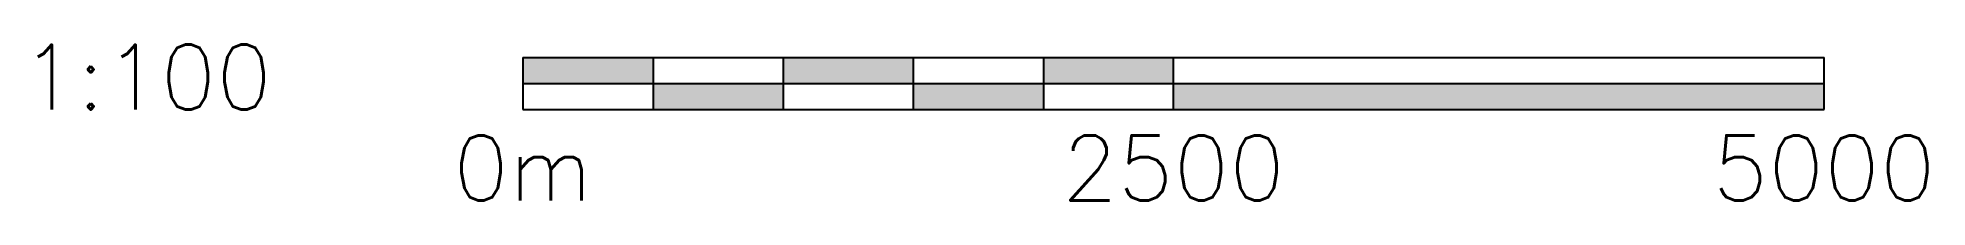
# Model space of a CAD drawing. Extents: x -1864 to 5396, y -350 to 250.
import ezdxf
from ezdxf.enums import TextEntityAlignment as Align

# ---------------------------------------------------------------- set-up
doc = ezdxf.new("R2010")
doc.units = 0
doc.header["$LTSCALE"] = 10
doc.styles.add('HEL25', font='romans.shx', dxfattribs={"height": 2.5})

msp = doc.modelspace()

# ---------------------------------------------------------------- linework, layer by layer
for p, q in [((0, 200), (0, 100)), ((0, 200), (5000, 200)), ((500, 200), (500, 100)), ((1000, 200), (1000, 100)), ((1500, 200), (1500, 100)), ((2000, 200), (2000, 100)), ((2500, 100), (2500, 200)), ((5000, 100), (5000, 200)), ((0, 100), (0, 0)), ((0, 100), (5000, 100)), ((500, 100), (500, 0)), ((1000, 100), (1000, 0)), ((1500, 100), (1500, 0)), ((2000, 100), (2000, 0)), ((2500, 0), (2500, 100)), ((5000, 0), (5000, 100)), ((0, 0), (5000, 0))]:
    msp.add_line(p, q)
for points in [[(0, 200), (500, 200), (0, 100), (500, 100)], [(1000, 200), (1500, 200), (1000, 100), (1500, 100)], [(2000, 200), (2500, 200), (2000, 100), (2500, 100)], [(500, 100), (1000, 100), (500, 0), (1000, 0)], [(1500, 100), (2000, 100), (1500, 0), (2000, 0)], [(2500, 100), (5000, 100), (2500, 0), (5000, 0)]]:
    msp.add_solid(points)

# ---------------------------------------------------------------- texts
at = {"style": 'HEL25'}
for s, p in [('1:100', (-1446.4, 250)), ('0m', (0, -100)), ('2500', (2500, -100)), ('5000', (5000, -100))]:
    msp.add_text(s, height=250, rotation=359.99999, dxfattribs=at).set_placement(p, align=Align.TOP_CENTER)

doc.saveas('drawing.dxf')
